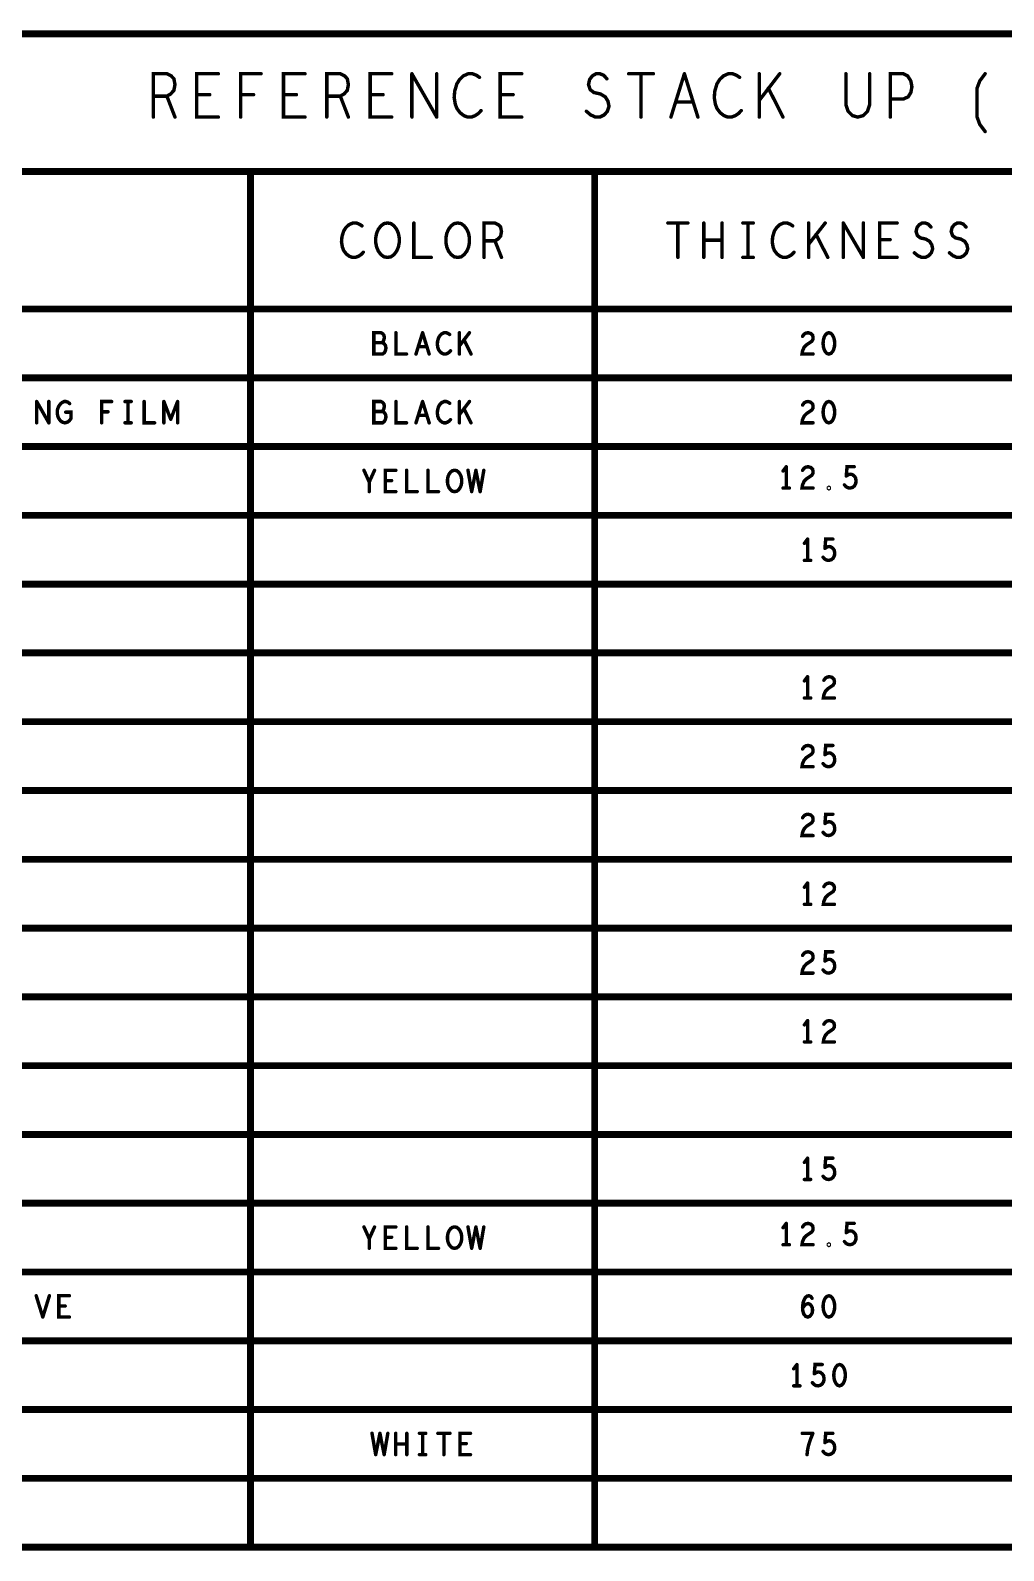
# Model space of a CAD drawing. Header units: millimetres. Extents: x 3362 to 3827, y -139 to 191.
# Drawn here: x 3705.1 to 3741, y 41 to 97.2 of the extents above; entities that cross this region are included whole.
import ezdxf

# ---------------------------------------------------------------- set-up
doc = ezdxf.new("R2010")
doc.units = ezdxf.units.MM
doc.header["$LTSCALE"] = 23.1
doc.layers.get('0').update_dxf_attribs({"linetype": 'CONTINUOUS'})

# ---------------------------------------------------------------- blocks, each defined once
blk = doc.blocks.new('PAD_R1')
at = {"const_width": 0.5}
blk.add_lwpolyline([(0.25, 0, 1), (-0.25, 0, 1)], format="xyb", close=True, dxfattribs=at)

msp = doc.modelspace()

# ---------------------------------------------------------------- linework, layer by layer
for points, const_width in [([(3793.227, 97.034), (3670.037, 97.034)], 0.254), ([(3709.631, 93.96), (3709.631, 95.56), (3710.128, 95.56), (3710.287, 95.48), (3710.387, 95.374), (3710.427, 95.16), (3710.387, 94.947), (3710.268, 94.814), (3710.128, 94.734), (3709.631, 94.734)], 0.127), ([(3712.027, 93.96), (3711.231, 93.96), (3711.231, 95.56), (3712.027, 95.56)], 0.127), ([(3712.851, 93.96), (3712.851, 95.56), (3713.607, 95.56)], 0.127), ([(3715.228, 93.96), (3714.431, 93.96), (3714.431, 95.56), (3715.228, 95.56)], 0.127), ([(3716.032, 93.96), (3716.032, 95.56), (3716.529, 95.56), (3716.688, 95.48), (3716.788, 95.374), (3716.828, 95.16), (3716.788, 94.947), (3716.668, 94.814), (3716.529, 94.734), (3716.032, 94.734)], 0.127), ([(3718.428, 93.96), (3717.632, 93.96), (3717.632, 95.56), (3718.428, 95.56)], 0.127), ([(3719.172, 95.56), (3720.088, 93.96)], 0.127), ([(3719.172, 93.96), (3719.172, 95.56)], 0.127), ([(3720.088, 93.96), (3720.088, 95.56)], 0.127), ([(3721.668, 95.427), (3721.549, 95.507), (3721.409, 95.56), (3721.25, 95.56), (3721.071, 95.48), (3720.932, 95.347), (3720.832, 95.187), (3720.753, 94.92), (3720.733, 94.68), (3720.773, 94.44), (3720.832, 94.28), (3720.952, 94.12), (3721.091, 94.014), (3721.23, 93.96), (3721.37, 93.96), (3721.509, 94.014), (3721.628, 94.094), (3721.728, 94.2)], 0.127), ([(3723.229, 93.96), (3722.432, 93.96), (3722.432, 95.56), (3723.229, 95.56)], 0.127), ([(3725.613, 94.174), (3725.772, 94.04), (3725.951, 93.96), (3726.11, 93.96), (3726.27, 94.04), (3726.389, 94.174), (3726.449, 94.36), (3726.409, 94.547), (3726.31, 94.707), (3726.13, 94.814), (3725.892, 94.867), (3725.752, 94.974), (3725.693, 95.16), (3725.732, 95.347), (3725.832, 95.48), (3725.971, 95.56), (3726.11, 95.56), (3726.25, 95.507), (3726.369, 95.374)], 0.127), ([(3727.173, 95.56), (3728.089, 95.56)], 0.127), ([(3727.631, 95.56), (3727.631, 93.96)], 0.127), ([(3728.734, 93.96), (3729.231, 95.56)], 0.127), ([(3729.231, 95.56), (3729.729, 93.96)], 0.127), ([(3731.269, 95.427), (3731.15, 95.507), (3731.011, 95.56), (3730.851, 95.56), (3730.672, 95.48), (3730.533, 95.347), (3730.433, 95.187), (3730.354, 94.92), (3730.334, 94.68), (3730.374, 94.44), (3730.433, 94.28), (3730.553, 94.12), (3730.692, 94.014), (3730.832, 93.96), (3730.971, 93.96), (3731.11, 94.014), (3731.23, 94.094), (3731.329, 94.2)], 0.127), ([(3732.75, 95.56), (3731.994, 94.574)], 0.127), ([(3731.994, 93.96), (3731.994, 95.56)], 0.127), ([(3735.194, 95.56), (3735.194, 94.414), (3735.274, 94.174), (3735.433, 94.014), (3735.632, 93.96), (3735.831, 94.014), (3735.99, 94.174), (3736.07, 94.414), (3736.07, 95.56)], 0.127), ([(3736.834, 93.96), (3736.834, 95.56), (3737.312, 95.56), (3737.471, 95.48), (3737.59, 95.294), (3737.63, 95.08), (3737.59, 94.867), (3737.491, 94.707), (3737.312, 94.627), (3736.834, 94.627)], 0.127), ([(3740.333, 93.427), (3740.134, 93.693), (3740.035, 93.96), (3740.035, 95.027), (3740.134, 95.294), (3740.333, 95.56)], 0.127), ([(3732.869, 93.96), (3732.332, 95.027)], 0.127), ([(3710.128, 94.734), (3710.427, 93.96)], 0.127), ([(3711.709, 94.787), (3711.231, 94.787)], 0.127), ([(3713.329, 94.787), (3712.851, 94.787)], 0.127), ([(3714.909, 94.787), (3714.431, 94.787)], 0.127), ([(3716.529, 94.734), (3716.828, 93.96)], 0.127), ([(3718.109, 94.787), (3717.632, 94.787)], 0.127), ([(3722.91, 94.787), (3722.432, 94.787)], 0.127), ([(3729.55, 94.52), (3728.913, 94.52)], 0.127), ([(3670.037, 84.334), (3670.037, 86.874), (3670.037, 91.954), (3725.917, 91.954)], 0.254), ([(3713.217, 91.954), (3713.217, 86.874)], 0.254), ([(3793.227, 91.954), (3793.227, 41.154), (3725.917, 41.154), (3725.917, 91.954), (3742.503, 91.954)], 0.254), ([(3717.33, 89.943), (3717.233, 90.006), (3717.121, 90.049), (3716.992, 90.049), (3716.847, 89.985), (3716.735, 89.879), (3716.654, 89.752), (3716.59, 89.541), (3716.574, 89.35), (3716.606, 89.16), (3716.654, 89.033), (3716.751, 88.906), (3716.863, 88.821), (3716.976, 88.779), (3717.088, 88.779), (3717.201, 88.821), (3717.298, 88.884), (3717.378, 88.969)], 0.127), ([(3719.245, 90.049), (3719.245, 88.779), (3719.888, 88.779)], 0.127), ([(3721.836, 88.779), (3721.836, 90.049), (3722.238, 90.049), (3722.366, 89.985), (3722.447, 89.9), (3722.479, 89.731), (3722.447, 89.562), (3722.35, 89.456), (3722.238, 89.392), (3721.836, 89.392)], 0.127), ([(3728.62, 90.049), (3729.36, 90.049)], 0.127), ([(3728.99, 90.049), (3728.99, 88.779)], 0.127), ([(3729.948, 88.779), (3729.948, 90.049)], 0.127), ([(3730.623, 90.049), (3730.623, 88.779)], 0.127), ([(3731.388, 90.049), (3731.774, 90.049)], 0.127), ([(3731.581, 90.049), (3731.581, 88.779)], 0.127), ([(3733.23, 89.943), (3733.134, 90.006), (3733.021, 90.049), (3732.892, 90.049), (3732.747, 89.985), (3732.635, 89.879), (3732.554, 89.752), (3732.49, 89.541), (3732.474, 89.35), (3732.506, 89.16), (3732.554, 89.033), (3732.651, 88.906), (3732.764, 88.821), (3732.876, 88.779), (3732.989, 88.779), (3733.102, 88.821), (3733.198, 88.884), (3733.278, 88.969)], 0.127), ([(3734.429, 90.049), (3733.818, 89.265)], 0.127), ([(3733.818, 88.779), (3733.818, 90.049)], 0.127), ([(3735.097, 90.049), (3735.837, 88.779)], 0.127), ([(3735.097, 88.779), (3735.097, 90.049)], 0.127), ([(3735.837, 88.779), (3735.837, 90.049)], 0.127), ([(3737.084, 88.779), (3736.441, 88.779), (3736.441, 90.049), (3737.084, 90.049)], 0.127), ([(3737.72, 88.948), (3737.849, 88.842), (3737.994, 88.779), (3738.122, 88.779), (3738.251, 88.842), (3738.347, 88.948), (3738.396, 89.096), (3738.363, 89.244), (3738.283, 89.371), (3738.138, 89.456), (3737.945, 89.498), (3737.833, 89.583), (3737.784, 89.731), (3737.817, 89.879), (3737.897, 89.985), (3738.01, 90.049), (3738.122, 90.049), (3738.235, 90.006), (3738.331, 89.9)], 0.127), ([(3739.015, 88.948), (3739.144, 88.842), (3739.289, 88.779), (3739.417, 88.779), (3739.546, 88.842), (3739.643, 88.948), (3739.691, 89.096), (3739.659, 89.244), (3739.579, 89.371), (3739.434, 89.456), (3739.241, 89.498), (3739.128, 89.583), (3739.08, 89.731), (3739.112, 89.879), (3739.192, 89.985), (3739.305, 90.049), (3739.417, 90.049), (3739.53, 90.006), (3739.627, 89.9)], 0.127), ([(3722.238, 89.392), (3722.479, 88.779)], 0.127), ([(3730.623, 89.414), (3729.948, 89.414)], 0.127), ([(3734.525, 88.779), (3734.091, 89.625)], 0.127), ([(3736.827, 89.435), (3736.441, 89.435)], 0.127), ([(3731.388, 88.779), (3731.774, 88.779)], 0.127), ([(3670.037, 86.874), (3793.227, 86.874)], 0.254), ([(3713.217, 86.874), (3713.217, 84.334)], 0.254), ([(3718.07, 85.63), (3718.109, 85.669), (3718.138, 85.735), (3718.157, 85.827), (3718.138, 85.905), (3718.099, 85.958), (3718.031, 85.997), (3717.768, 85.997), (3717.768, 85.21), (3718.089, 85.21), (3718.157, 85.262), (3718.196, 85.341), (3718.216, 85.433), (3718.196, 85.525), (3718.138, 85.604), (3718.07, 85.63), (3717.768, 85.63)], 0.127), ([(3718.584, 85.997), (3718.584, 85.21), (3718.974, 85.21)], 0.127), ([(3719.323, 85.21), (3719.567, 85.997)], 0.127), ([(3719.567, 85.997), (3719.81, 85.21)], 0.127), ([(3720.568, 85.932), (3720.51, 85.971), (3720.442, 85.997), (3720.364, 85.997), (3720.276, 85.958), (3720.208, 85.892), (3720.159, 85.814), (3720.12, 85.682), (3720.111, 85.564), (3720.13, 85.446), (3720.159, 85.367), (3720.218, 85.289), (3720.286, 85.236), (3720.354, 85.21), (3720.422, 85.21), (3720.49, 85.236), (3720.549, 85.275), (3720.597, 85.328)], 0.127), ([(3721.297, 85.997), (3720.927, 85.512)], 0.127), ([(3720.927, 85.21), (3720.927, 85.997)], 0.127), ([(3733.593, 85.866), (3733.651, 85.945), (3733.719, 85.984), (3733.797, 85.997), (3733.895, 85.971), (3733.963, 85.905), (3733.982, 85.827), (3733.973, 85.748), (3733.934, 85.682), (3733.739, 85.551), (3733.651, 85.459), (3733.593, 85.328), (3733.573, 85.21), (3733.982, 85.21)], 0.127), ([(3719.722, 85.485), (3719.411, 85.485)], 0.127), ([(3721.356, 85.21), (3721.093, 85.735)], 0.127), ([(3670.037, 84.334), (3793.227, 84.334)], 0.254), ([(3713.217, 84.334), (3713.217, 81.794)], 0.254), ([(3705.322, 82.67), (3705.322, 83.457)], 0.127), ([(3705.322, 83.457), (3705.77, 82.67)], 0.127), ([(3705.77, 82.67), (3705.77, 83.457)], 0.127), ([(3706.392, 83.064), (3706.586, 83.064), (3706.586, 82.827), (3706.528, 82.749), (3706.46, 82.696), (3706.362, 82.67), (3706.265, 82.696), (3706.197, 82.749), (3706.138, 82.827), (3706.1, 82.919), (3706.08, 83.024), (3706.08, 83.116), (3706.1, 83.195), (3706.138, 83.287), (3706.197, 83.365), (3706.255, 83.418), (3706.333, 83.457), (3706.401, 83.457), (3706.479, 83.431), (3706.538, 83.379)], 0.127), ([(3707.723, 82.67), (3707.723, 83.457), (3708.093, 83.457)], 0.127), ([(3707.957, 83.077), (3707.723, 83.077)], 0.127), ([(3708.579, 83.457), (3708.812, 83.457)], 0.127), ([(3708.695, 83.457), (3708.695, 82.67)], 0.127), ([(3709.288, 83.457), (3709.288, 82.67), (3709.678, 82.67)], 0.127), ([(3710.017, 82.67), (3710.017, 83.457)], 0.127), ([(3710.017, 83.457), (3710.27, 82.801)], 0.127), ([(3710.27, 82.801), (3710.523, 83.457)], 0.127), ([(3710.523, 83.457), (3710.523, 82.67)], 0.127), ([(3718.07, 83.09), (3718.109, 83.129), (3718.138, 83.195), (3718.157, 83.287), (3718.138, 83.365), (3718.099, 83.418), (3718.031, 83.457), (3717.768, 83.457), (3717.768, 82.67), (3718.089, 82.67), (3718.157, 82.722), (3718.196, 82.801), (3718.216, 82.893), (3718.196, 82.985), (3718.138, 83.064), (3718.07, 83.09), (3717.768, 83.09)], 0.127), ([(3718.584, 83.457), (3718.584, 82.67), (3718.974, 82.67)], 0.127), ([(3719.323, 82.67), (3719.567, 83.457)], 0.127), ([(3719.567, 83.457), (3719.81, 82.67)], 0.127), ([(3720.568, 83.392), (3720.51, 83.431), (3720.442, 83.457), (3720.364, 83.457), (3720.276, 83.418), (3720.208, 83.352), (3720.159, 83.274), (3720.12, 83.142), (3720.111, 83.024), (3720.13, 82.906), (3720.159, 82.827), (3720.218, 82.749), (3720.286, 82.696), (3720.354, 82.67), (3720.422, 82.67), (3720.49, 82.696), (3720.549, 82.735), (3720.597, 82.788)], 0.127), ([(3721.297, 83.457), (3720.927, 82.972)], 0.127), ([(3720.927, 82.67), (3720.927, 83.457)], 0.127), ([(3721.356, 82.67), (3721.093, 83.195)], 0.127), ([(3733.593, 83.326), (3733.651, 83.405), (3733.719, 83.444), (3733.797, 83.457), (3733.895, 83.431), (3733.963, 83.365), (3733.982, 83.287), (3733.973, 83.208), (3733.934, 83.142), (3733.739, 83.011), (3733.651, 82.919), (3733.593, 82.788), (3733.573, 82.67), (3733.982, 82.67)], 0.127), ([(3708.579, 82.67), (3708.812, 82.67)], 0.127), ([(3719.722, 82.945), (3719.411, 82.945)], 0.127), ([(3670.037, 81.794), (3793.227, 81.794)], 0.254), ([(3713.217, 81.794), (3713.217, 79.254)], 0.254), ([(3717.598, 80.13), (3717.598, 80.484), (3717.403, 80.917)], 0.127), ([(3717.793, 80.917), (3717.598, 80.484)], 0.127), ([(3718.58, 80.13), (3718.191, 80.13), (3718.191, 80.917), (3718.58, 80.917)], 0.127), ([(3718.978, 80.917), (3718.978, 80.13), (3719.368, 80.13)], 0.127), ([(3719.765, 80.917), (3719.765, 80.13), (3720.155, 80.13)], 0.127), ([(3721.243, 80.917), (3721.379, 80.13)], 0.127), ([(3721.379, 80.13), (3721.535, 80.917)], 0.127), ([(3721.535, 80.917), (3721.691, 80.13)], 0.127), ([(3721.691, 80.13), (3721.827, 80.917)], 0.127), ([(3732.991, 81.049), (3732.874, 80.891)], 0.127), ([(3732.991, 80.261), (3732.991, 81.049)], 0.127), ([(3733.593, 80.917), (3733.651, 80.996), (3733.719, 81.035), (3733.797, 81.049), (3733.895, 81.022), (3733.963, 80.957), (3733.982, 80.878), (3733.973, 80.799), (3733.934, 80.734), (3733.739, 80.602), (3733.651, 80.511), (3733.593, 80.379), (3733.573, 80.261), (3733.982, 80.261)], 0.127), ([(3735.139, 80.379), (3735.197, 80.314), (3735.265, 80.274), (3735.353, 80.261), (3735.44, 80.287), (3735.508, 80.34), (3735.557, 80.432), (3735.567, 80.537), (3735.548, 80.642), (3735.499, 80.707), (3735.431, 80.76), (3735.362, 80.773), (3735.294, 80.76), (3735.207, 80.707)], 0.127), ([(3735.207, 80.707), (3735.236, 81.049), (3735.499, 81.049)], 0.127), ([(3718.424, 80.537), (3718.191, 80.537)], 0.127), ([(3732.874, 80.261), (3733.107, 80.261)], 0.127), ([(3685.277, 79.254), (3793.227, 79.254)], 0.254), ([(3713.217, 79.254), (3713.217, 76.714)], 0.254), ([(3733.778, 78.377), (3733.661, 78.22)], 0.127), ([(3733.778, 77.59), (3733.778, 78.377)], 0.127), ([(3734.351, 77.708), (3734.41, 77.642), (3734.478, 77.603), (3734.565, 77.59), (3734.653, 77.616), (3734.721, 77.669), (3734.77, 77.761), (3734.779, 77.865), (3734.76, 77.97), (3734.711, 78.036), (3734.643, 78.088), (3734.575, 78.102), (3734.507, 78.088), (3734.419, 78.036)], 0.127), ([(3734.419, 78.036), (3734.448, 78.377), (3734.711, 78.377)], 0.127), ([(3733.661, 77.59), (3733.895, 77.59)], 0.127), ([(3670.037, 76.714), (3793.227, 76.714)], 0.254), ([(3713.217, 76.714), (3713.217, 74.174)], 0.254), ([(3670.037, 74.174), (3793.227, 74.174)], 0.254), ([(3713.217, 74.174), (3713.217, 66.554)], 0.254), ([(3733.778, 73.297), (3733.661, 73.14)], 0.127), ([(3733.778, 72.51), (3733.778, 73.297)], 0.127), ([(3734.38, 73.166), (3734.439, 73.245), (3734.507, 73.284), (3734.585, 73.297), (3734.682, 73.271), (3734.75, 73.205), (3734.77, 73.127), (3734.76, 73.048), (3734.721, 72.982), (3734.526, 72.851), (3734.439, 72.759), (3734.38, 72.628), (3734.361, 72.51), (3734.77, 72.51)], 0.127), ([(3733.661, 72.51), (3733.895, 72.51)], 0.127), ([(3670.037, 71.634), (3793.227, 71.634)], 0.254), ([(3733.593, 70.626), (3733.651, 70.705), (3733.719, 70.744), (3733.797, 70.757), (3733.895, 70.731), (3733.963, 70.665), (3733.982, 70.587), (3733.973, 70.508), (3733.934, 70.442), (3733.739, 70.311), (3733.651, 70.219), (3733.593, 70.088), (3733.573, 69.97), (3733.982, 69.97)], 0.127), ([(3734.419, 70.416), (3734.448, 70.757), (3734.711, 70.757)], 0.127), ([(3734.351, 70.088), (3734.41, 70.022), (3734.478, 69.983), (3734.565, 69.97), (3734.653, 69.996), (3734.721, 70.049), (3734.77, 70.141), (3734.779, 70.245), (3734.76, 70.35), (3734.711, 70.416), (3734.643, 70.468), (3734.575, 70.482), (3734.507, 70.468), (3734.419, 70.416)], 0.127), ([(3670.037, 69.094), (3793.227, 69.094)], 0.254), ([(3733.593, 68.086), (3733.651, 68.165), (3733.719, 68.204), (3733.797, 68.217), (3733.895, 68.191), (3733.963, 68.125), (3733.982, 68.047), (3733.973, 67.968), (3733.934, 67.902), (3733.739, 67.771), (3733.651, 67.679), (3733.593, 67.548), (3733.573, 67.43), (3733.982, 67.43)], 0.127), ([(3734.351, 67.548), (3734.41, 67.482), (3734.478, 67.443), (3734.565, 67.43), (3734.653, 67.456), (3734.721, 67.509), (3734.77, 67.601), (3734.779, 67.705), (3734.76, 67.81), (3734.711, 67.876), (3734.643, 67.928), (3734.575, 67.942), (3734.507, 67.928), (3734.419, 67.876)], 0.127), ([(3734.419, 67.876), (3734.448, 68.217), (3734.711, 68.217)], 0.127), ([(3685.277, 58.934), (3670.037, 58.934), (3670.037, 61.474), (3670.037, 64.014), (3670.037, 66.554), (3793.227, 66.554)], 0.254), ([(3713.217, 66.554), (3713.217, 64.014)], 0.254), ([(3733.778, 65.677), (3733.661, 65.52)], 0.127), ([(3733.778, 64.89), (3733.778, 65.677)], 0.127), ([(3734.38, 65.546), (3734.439, 65.625), (3734.507, 65.664), (3734.585, 65.677), (3734.682, 65.651), (3734.75, 65.585), (3734.77, 65.507), (3734.76, 65.428), (3734.721, 65.362), (3734.526, 65.231), (3734.439, 65.139), (3734.38, 65.008), (3734.361, 64.89), (3734.77, 64.89)], 0.127), ([(3733.661, 64.89), (3733.895, 64.89)], 0.127), ([(3670.037, 64.014), (3793.227, 64.014)], 0.254), ([(3713.217, 64.014), (3713.217, 61.474)], 0.254), ([(3733.593, 63.006), (3733.651, 63.085), (3733.719, 63.124), (3733.797, 63.137), (3733.895, 63.111), (3733.963, 63.045), (3733.982, 62.967), (3733.973, 62.888), (3733.934, 62.822), (3733.739, 62.691), (3733.651, 62.599), (3733.593, 62.468), (3733.573, 62.35), (3733.982, 62.35)], 0.127), ([(3734.351, 62.468), (3734.41, 62.402), (3734.478, 62.363), (3734.565, 62.35), (3734.653, 62.376), (3734.721, 62.429), (3734.77, 62.521), (3734.779, 62.625), (3734.76, 62.73), (3734.711, 62.796), (3734.643, 62.848), (3734.575, 62.862), (3734.507, 62.848), (3734.419, 62.796)], 0.127), ([(3734.419, 62.796), (3734.448, 63.137), (3734.711, 63.137)], 0.127), ([(3670.037, 61.474), (3793.227, 61.474)], 0.254), ([(3685.277, 61.474), (3685.277, 58.934), (3793.227, 58.934)], 0.254), ([(3713.217, 61.474), (3713.217, 58.934)], 0.254), ([(3733.778, 60.597), (3733.661, 60.44)], 0.127), ([(3733.778, 59.81), (3733.778, 60.597)], 0.127), ([(3734.38, 60.466), (3734.439, 60.545), (3734.507, 60.584), (3734.585, 60.597), (3734.682, 60.571), (3734.75, 60.505), (3734.77, 60.427), (3734.76, 60.348), (3734.721, 60.282), (3734.526, 60.151), (3734.439, 60.059), (3734.38, 59.928), (3734.361, 59.81), (3734.77, 59.81)], 0.127), ([(3733.661, 59.81), (3733.895, 59.81)], 0.127), ([(3713.217, 58.934), (3713.217, 56.394)], 0.254), ([(3670.037, 56.394), (3793.227, 56.394)], 0.254), ([(3713.217, 56.394), (3713.217, 53.854)], 0.254), ([(3733.778, 55.517), (3733.661, 55.36)], 0.127), ([(3733.778, 54.73), (3733.778, 55.517)], 0.127), ([(3734.419, 55.176), (3734.448, 55.517), (3734.711, 55.517)], 0.127), ([(3734.351, 54.848), (3734.41, 54.782), (3734.478, 54.743), (3734.565, 54.73), (3734.653, 54.756), (3734.721, 54.809), (3734.77, 54.901), (3734.779, 55.005), (3734.76, 55.11), (3734.711, 55.176), (3734.643, 55.228), (3734.575, 55.242), (3734.507, 55.228), (3734.419, 55.176)], 0.127), ([(3733.661, 54.73), (3733.895, 54.73)], 0.127), ([(3685.277, 53.854), (3793.227, 53.854)], 0.254), ([(3713.217, 53.854), (3713.217, 51.314)], 0.254), ([(3717.598, 52.19), (3717.598, 52.544), (3717.403, 52.977)], 0.127), ([(3717.793, 52.977), (3717.598, 52.544)], 0.127), ([(3718.58, 52.19), (3718.191, 52.19), (3718.191, 52.977), (3718.58, 52.977)], 0.127), ([(3718.978, 52.977), (3718.978, 52.19), (3719.368, 52.19)], 0.127), ([(3719.765, 52.977), (3719.765, 52.19), (3720.155, 52.19)], 0.127), ([(3721.243, 52.977), (3721.379, 52.19)], 0.127), ([(3721.379, 52.19), (3721.535, 52.977)], 0.127), ([(3721.535, 52.977), (3721.691, 52.19)], 0.127), ([(3721.691, 52.19), (3721.827, 52.977)], 0.127), ([(3732.991, 53.109), (3732.874, 52.951)], 0.127), ([(3732.991, 52.321), (3732.991, 53.109)], 0.127), ([(3733.593, 52.977), (3733.651, 53.056), (3733.719, 53.095), (3733.797, 53.109), (3733.895, 53.082), (3733.963, 53.017), (3733.982, 52.938), (3733.973, 52.859), (3733.934, 52.794), (3733.739, 52.662), (3733.651, 52.571), (3733.593, 52.439), (3733.573, 52.321), (3733.982, 52.321)], 0.127), ([(3735.139, 52.439), (3735.197, 52.374), (3735.265, 52.334), (3735.353, 52.321), (3735.44, 52.347), (3735.508, 52.4), (3735.557, 52.492), (3735.567, 52.597), (3735.548, 52.702), (3735.499, 52.767), (3735.431, 52.82), (3735.362, 52.833), (3735.294, 52.82), (3735.207, 52.767)], 0.127), ([(3735.207, 52.767), (3735.236, 53.109), (3735.499, 53.109)], 0.127), ([(3718.424, 52.597), (3718.191, 52.597)], 0.127), ([(3732.874, 52.321), (3733.107, 52.321)], 0.127), ([(3793.227, 51.314), (3670.037, 51.314), (3670.037, 41.154), (3725.917, 41.154)], 0.254), ([(3713.217, 51.314), (3713.217, 48.774)], 0.254), ([(3705.304, 50.437), (3705.547, 49.65)], 0.127), ([(3705.547, 49.65), (3705.791, 50.437)], 0.127), ([(3706.53, 49.65), (3706.14, 49.65), (3706.14, 50.437), (3706.53, 50.437)], 0.127), ([(3706.374, 50.057), (3706.14, 50.057)], 0.127), ([(3733.593, 49.978), (3733.661, 50.07), (3733.719, 50.122), (3733.797, 50.148), (3733.866, 50.122), (3733.914, 50.07), (3733.953, 49.991), (3733.963, 49.899), (3733.953, 49.821), (3733.914, 49.742), (3733.856, 49.676), (3733.788, 49.65), (3733.71, 49.676), (3733.642, 49.755), (3733.603, 49.873), (3733.593, 50.004), (3733.612, 50.175), (3733.642, 50.267), (3733.69, 50.359), (3733.758, 50.424), (3733.827, 50.437), (3733.895, 50.411), (3733.944, 50.345)], 0.127), ([(3670.037, 48.774), (3793.227, 48.774)], 0.254), ([(3713.217, 48.774), (3713.217, 46.234)], 0.254), ([(3733.384, 47.897), (3733.267, 47.74)], 0.127), ([(3733.384, 47.11), (3733.384, 47.897)], 0.127), ([(3734.026, 47.556), (3734.055, 47.897), (3734.318, 47.897)], 0.127), ([(3733.267, 47.11), (3733.501, 47.11)], 0.127), ([(3733.957, 47.228), (3734.016, 47.162), (3734.084, 47.123), (3734.172, 47.11), (3734.259, 47.136), (3734.327, 47.189), (3734.376, 47.281), (3734.386, 47.385), (3734.366, 47.49), (3734.318, 47.556), (3734.25, 47.608), (3734.181, 47.622), (3734.113, 47.608), (3734.026, 47.556)], 0.127), ([(3670.037, 46.234), (3793.227, 46.234)], 0.254), ([(3713.217, 46.234), (3713.217, 43.694)], 0.254), ([(3717.7, 45.357), (3717.836, 44.57)], 0.127), ([(3717.836, 44.57), (3717.992, 45.357)], 0.127), ([(3717.992, 45.357), (3718.148, 44.57)], 0.127), ([(3718.148, 44.57), (3718.284, 45.357)], 0.127), ([(3718.575, 44.57), (3718.575, 45.357)], 0.127), ([(3718.984, 44.964), (3718.575, 44.964)], 0.127), ([(3718.984, 45.357), (3718.984, 44.57)], 0.127), ([(3719.45, 45.357), (3719.683, 45.357)], 0.127), ([(3719.567, 45.357), (3719.567, 44.57)], 0.127), ([(3720.13, 45.357), (3720.578, 45.357)], 0.127), ([(3720.354, 45.357), (3720.354, 44.57)], 0.127), ([(3721.336, 44.57), (3720.947, 44.57), (3720.947, 45.357), (3721.336, 45.357)], 0.127), ([(3721.18, 44.977), (3720.947, 44.977)], 0.127), ([(3733.973, 45.357), (3733.583, 45.357)], 0.127), ([(3733.758, 44.57), (3733.778, 44.741), (3733.807, 44.885), (3733.846, 45.016), (3733.895, 45.16), (3733.973, 45.357)], 0.127), ([(3734.351, 44.688), (3734.41, 44.622), (3734.478, 44.583), (3734.565, 44.57), (3734.653, 44.596), (3734.721, 44.649), (3734.77, 44.741), (3734.779, 44.845), (3734.76, 44.95), (3734.711, 45.016), (3734.643, 45.068), (3734.575, 45.082), (3734.507, 45.068), (3734.419, 45.016)], 0.127), ([(3734.419, 45.016), (3734.448, 45.357), (3734.711, 45.357)], 0.127), ([(3719.45, 44.57), (3719.683, 44.57)], 0.127), ([(3670.037, 43.694), (3793.227, 43.694)], 0.254), ([(3713.217, 43.694), (3713.217, 41.154)], 0.254)]:
    msp.add_lwpolyline(points, dxfattribs=dict(const_width=const_width))
at = {"const_width": 0.127}
for points in [[(3718.271, 88.779), (3718.142, 88.8), (3718.03, 88.884), (3717.933, 89.011), (3717.869, 89.16), (3717.837, 89.329), (3717.837, 89.498), (3717.869, 89.668), (3717.933, 89.816), (3718.03, 89.943), (3718.142, 90.027), (3718.271, 90.049), (3718.4, 90.027), (3718.513, 89.943), (3718.609, 89.816), (3718.673, 89.668), (3718.706, 89.498), (3718.706, 89.329), (3718.673, 89.16), (3718.609, 89.011), (3718.513, 88.884), (3718.4, 88.8)], [(3720.862, 88.779), (3720.733, 88.8), (3720.621, 88.884), (3720.524, 89.011), (3720.46, 89.16), (3720.428, 89.329), (3720.428, 89.498), (3720.46, 89.668), (3720.524, 89.816), (3720.621, 89.943), (3720.733, 90.027), (3720.862, 90.049), (3720.991, 90.027), (3721.103, 89.943), (3721.2, 89.816), (3721.264, 89.668), (3721.296, 89.498), (3721.296, 89.329), (3721.264, 89.16), (3721.2, 89.011), (3721.103, 88.884), (3720.991, 88.8)], [(3734.565, 85.997), (3734.487, 85.971), (3734.429, 85.905), (3734.39, 85.827), (3734.361, 85.722), (3734.351, 85.604), (3734.361, 85.485), (3734.39, 85.381), (3734.429, 85.302), (3734.487, 85.236), (3734.565, 85.21), (3734.643, 85.236), (3734.702, 85.302), (3734.741, 85.381), (3734.77, 85.485), (3734.779, 85.604), (3734.77, 85.722), (3734.741, 85.827), (3734.702, 85.905), (3734.643, 85.971)], [(3734.565, 83.457), (3734.487, 83.431), (3734.429, 83.365), (3734.39, 83.287), (3734.361, 83.182), (3734.351, 83.064), (3734.361, 82.945), (3734.39, 82.841), (3734.429, 82.762), (3734.487, 82.696), (3734.565, 82.67), (3734.643, 82.696), (3734.702, 82.762), (3734.741, 82.841), (3734.77, 82.945), (3734.779, 83.064), (3734.77, 83.182), (3734.741, 83.287), (3734.702, 83.365), (3734.643, 83.431)], [(3720.748, 80.13), (3720.67, 80.143), (3720.602, 80.195), (3720.543, 80.274), (3720.504, 80.366), (3720.485, 80.471), (3720.485, 80.576), (3720.504, 80.681), (3720.543, 80.773), (3720.602, 80.852), (3720.67, 80.904), (3720.748, 80.917), (3720.826, 80.904), (3720.894, 80.852), (3720.952, 80.773), (3720.991, 80.681), (3721.011, 80.576), (3721.011, 80.471), (3720.991, 80.366), (3720.952, 80.274), (3720.894, 80.195), (3720.826, 80.143)], [(3734.565, 80.235), (3734.546, 80.248), (3734.546, 80.274), (3734.565, 80.287), (3734.585, 80.274), (3734.585, 80.248)], [(3720.748, 52.19), (3720.67, 52.203), (3720.602, 52.255), (3720.543, 52.334), (3720.504, 52.426), (3720.485, 52.531), (3720.485, 52.636), (3720.504, 52.741), (3720.543, 52.833), (3720.602, 52.912), (3720.67, 52.964), (3720.748, 52.977), (3720.826, 52.964), (3720.894, 52.912), (3720.952, 52.833), (3720.991, 52.741), (3721.011, 52.636), (3721.011, 52.531), (3720.991, 52.426), (3720.952, 52.334), (3720.894, 52.255), (3720.826, 52.203)], [(3734.565, 52.295), (3734.546, 52.308), (3734.546, 52.334), (3734.565, 52.347), (3734.585, 52.334), (3734.585, 52.308)], [(3734.565, 50.437), (3734.487, 50.411), (3734.429, 50.345), (3734.39, 50.267), (3734.361, 50.162), (3734.351, 50.044), (3734.361, 49.925), (3734.39, 49.821), (3734.429, 49.742), (3734.487, 49.676), (3734.565, 49.65), (3734.643, 49.676), (3734.702, 49.742), (3734.741, 49.821), (3734.77, 49.925), (3734.779, 50.044), (3734.77, 50.162), (3734.741, 50.267), (3734.702, 50.345), (3734.643, 50.411)], [(3734.959, 47.897), (3734.881, 47.871), (3734.823, 47.805), (3734.784, 47.727), (3734.755, 47.622), (3734.745, 47.504), (3734.755, 47.385), (3734.784, 47.281), (3734.823, 47.202), (3734.881, 47.136), (3734.959, 47.11), (3735.037, 47.136), (3735.095, 47.202), (3735.134, 47.281), (3735.163, 47.385), (3735.173, 47.504), (3735.163, 47.622), (3735.134, 47.727), (3735.095, 47.805), (3735.037, 47.871)]]:
    msp.add_lwpolyline(points, close=True, dxfattribs=at)

# ---------------------------------------------------------------- block references
for p, xscale, yscale in [((3712.027, 95.56), 0.127, 0.127), ((3713.607, 95.56), 0.127, 0.127), ((3715.228, 95.56), 0.127, 0.127), ((3718.428, 95.56), 0.127, 0.127), ((3719.172, 95.56), 0.127, 0.127), ((3719.172, 95.56), 0.127, 0.127), ((3720.088, 95.56), 0.127, 0.127), ((3721.668, 95.427), 0.127, 0.127), ((3723.229, 95.56), 0.127, 0.127), ((3726.369, 95.374), 0.127, 0.127), ((3727.173, 95.56), 0.127, 0.127), ((3727.631, 95.56), 0.127, 0.127), ((3728.089, 95.56), 0.127, 0.127), ((3729.231, 95.56), 0.127, 0.127), ((3729.231, 95.56), 0.127, 0.127), ((3731.269, 95.427), 0.127, 0.127), ((3731.994, 95.56), 0.127, 0.127), ((3732.75, 95.56), 0.127, 0.127), ((3735.194, 95.56), 0.127, 0.127), ((3736.07, 95.56), 0.127, 0.127), ((3740.333, 95.56), 0.127, 0.127), ((3732.332, 95.027), 0.127, 0.127), ((3709.631, 94.734), 0.127, 0.127), ((3710.128, 94.734), 0.127, 0.127), ((3711.231, 94.787), 0.127, 0.127), ((3711.709, 94.787), 0.127, 0.127), ((3712.851, 94.787), 0.127, 0.127), ((3713.329, 94.787), 0.127, 0.127), ((3714.431, 94.787), 0.127, 0.127), ((3714.909, 94.787), 0.127, 0.127), ((3716.032, 94.734), 0.127, 0.127), ((3716.529, 94.734), 0.127, 0.127), ((3717.632, 94.787), 0.127, 0.127), ((3718.109, 94.787), 0.127, 0.127), ((3722.432, 94.787), 0.127, 0.127), ((3722.91, 94.787), 0.127, 0.127), ((3728.913, 94.52), 0.127, 0.127), ((3729.55, 94.52), 0.127, 0.127), ((3731.994, 94.574), 0.127, 0.127), ((3736.834, 94.627), 0.127, 0.127), ((3709.631, 93.96), 0.127, 0.127), ((3710.427, 93.96), 0.127, 0.127), ((3712.027, 93.96), 0.127, 0.127), ((3712.851, 93.96), 0.127, 0.127), ((3715.228, 93.96), 0.127, 0.127), ((3716.032, 93.96), 0.127, 0.127), ((3716.828, 93.96), 0.127, 0.127), ((3718.428, 93.96), 0.127, 0.127), ((3719.172, 93.96), 0.127, 0.127), ((3720.088, 93.96), 0.127, 0.127), ((3720.088, 93.96), 0.127, 0.127), ((3721.728, 94.2), 0.127, 0.127), ((3723.229, 93.96), 0.127, 0.127), ((3725.613, 94.174), 0.127, 0.127), ((3727.631, 93.96), 0.127, 0.127), ((3728.734, 93.96), 0.127, 0.127), ((3729.729, 93.96), 0.127, 0.127), ((3731.329, 94.2), 0.127, 0.127), ((3731.994, 93.96), 0.127, 0.127), ((3732.869, 93.96), 0.127, 0.127), ((3736.834, 93.96), 0.127, 0.127), ((3740.333, 93.427), 0.127, 0.127), ((3713.217, 91.954), 0.254, 0.254), ((3725.917, 91.954), 0.254, 0.254), ((3717.33, 89.943), 0.127, 0.127), ((3719.245, 90.049), 0.127, 0.127), ((3728.62, 90.049), 0.127, 0.127), ((3728.99, 90.049), 0.127, 0.127), ((3729.36, 90.049), 0.127, 0.127), ((3729.948, 90.049), 0.127, 0.127), ((3730.623, 90.049), 0.127, 0.127), ((3731.388, 90.049), 0.127, 0.127), ((3731.581, 90.049), 0.127, 0.127), ((3731.774, 90.049), 0.127, 0.127), ((3733.23, 89.943), 0.127, 0.127), ((3733.818, 90.049), 0.127, 0.127), ((3734.429, 90.049), 0.127, 0.127), ((3735.097, 90.049), 0.127, 0.127), ((3735.097, 90.049), 0.127, 0.127), ((3735.837, 90.049), 0.127, 0.127), ((3737.084, 90.049), 0.127, 0.127), ((3738.331, 89.9), 0.127, 0.127), ((3739.627, 89.9), 0.127, 0.127), ((3721.836, 89.392), 0.127, 0.127), ((3722.238, 89.392), 0.127, 0.127), ((3729.948, 89.414), 0.127, 0.127), ((3730.623, 89.414), 0.127, 0.127), ((3733.818, 89.265), 0.127, 0.127), ((3734.091, 89.625), 0.127, 0.127), ((3736.441, 89.435), 0.127, 0.127), ((3736.827, 89.435), 0.127, 0.127), ((3717.378, 88.969), 0.127, 0.127), ((3719.888, 88.779), 0.127, 0.127), ((3721.836, 88.779), 0.127, 0.127), ((3722.479, 88.779), 0.127, 0.127), ((3728.99, 88.779), 0.127, 0.127), ((3729.948, 88.779), 0.127, 0.127), ((3730.623, 88.779), 0.127, 0.127), ((3731.388, 88.779), 0.127, 0.127), ((3731.581, 88.779), 0.127, 0.127), ((3731.774, 88.779), 0.127, 0.127), ((3733.278, 88.969), 0.127, 0.127), ((3733.818, 88.779), 0.127, 0.127), ((3734.525, 88.779), 0.127, 0.127), ((3735.097, 88.779), 0.127, 0.127), ((3735.837, 88.779), 0.127, 0.127), ((3735.837, 88.779), 0.127, 0.127), ((3737.084, 88.779), 0.127, 0.127), ((3737.72, 88.948), 0.127, 0.127), ((3739.015, 88.948), 0.127, 0.127), ((3713.217, 86.874), 0.254, 0.254), ((3713.217, 86.874), 0.254, 0.254), ((3718.584, 85.997), 0.127, 0.127), ((3719.567, 85.997), 0.127, 0.127), ((3719.567, 85.997), 0.127, 0.127), ((3720.568, 85.932), 0.127, 0.127), ((3720.927, 85.997), 0.127, 0.127), ((3721.297, 85.997), 0.127, 0.127), ((3733.593, 85.866), 0.127, 0.127), ((3717.768, 85.63), 0.127, 0.127), ((3718.07, 85.63), 0.127, 0.127), ((3719.411, 85.485), 0.127, 0.127), ((3719.722, 85.485), 0.127, 0.127), ((3720.597, 85.328), 0.127, 0.127), ((3720.927, 85.512), 0.127, 0.127), ((3721.093, 85.735), 0.127, 0.127), ((3718.974, 85.21), 0.127, 0.127), ((3719.323, 85.21), 0.127, 0.127), ((3719.81, 85.21), 0.127, 0.127), ((3720.927, 85.21), 0.127, 0.127), ((3721.356, 85.21), 0.127, 0.127), ((3733.982, 85.21), 0.127, 0.127), ((3713.217, 84.334), 0.254, 0.254), ((3713.217, 84.334), 0.254, 0.254), ((3705.322, 83.457), 0.127, 0.127), ((3705.322, 83.457), 0.127, 0.127), ((3705.77, 83.457), 0.127, 0.127), ((3706.392, 83.064), 0.127, 0.127), ((3706.538, 83.379), 0.127, 0.127), ((3707.723, 83.077), 0.127, 0.127), ((3707.957, 83.077), 0.127, 0.127), ((3708.093, 83.457), 0.127, 0.127), ((3708.579, 83.457), 0.127, 0.127), ((3708.695, 83.457), 0.127, 0.127), ((3708.812, 83.457), 0.127, 0.127), ((3709.288, 83.457), 0.127, 0.127), ((3710.017, 83.457), 0.127, 0.127), ((3710.017, 83.457), 0.127, 0.127), ((3710.523, 83.457), 0.127, 0.127), ((3710.523, 83.457), 0.127, 0.127), ((3717.768, 83.09), 0.127, 0.127), ((3718.07, 83.09), 0.127, 0.127), ((3718.584, 83.457), 0.127, 0.127), ((3719.567, 83.457), 0.127, 0.127), ((3719.567, 83.457), 0.127, 0.127), ((3720.568, 83.392), 0.127, 0.127), ((3720.927, 83.457), 0.127, 0.127), ((3721.093, 83.195), 0.127, 0.127), ((3721.297, 83.457), 0.127, 0.127), ((3733.593, 83.326), 0.127, 0.127), ((3705.322, 82.67), 0.127, 0.127), ((3705.77, 82.67), 0.127, 0.127), ((3705.77, 82.67), 0.127, 0.127), ((3707.723, 82.67), 0.127, 0.127), ((3708.579, 82.67), 0.127, 0.127), ((3708.695, 82.67), 0.127, 0.127), ((3708.812, 82.67), 0.127, 0.127), ((3709.678, 82.67), 0.127, 0.127), ((3710.017, 82.67), 0.127, 0.127), ((3710.27, 82.801), 0.127, 0.127), ((3710.27, 82.801), 0.127, 0.127), ((3710.523, 82.67), 0.127, 0.127), ((3718.974, 82.67), 0.127, 0.127), ((3719.323, 82.67), 0.127, 0.127), ((3719.411, 82.945), 0.127, 0.127), ((3719.722, 82.945), 0.127, 0.127), ((3719.81, 82.67), 0.127, 0.127), ((3720.597, 82.788), 0.127, 0.127), ((3720.927, 82.972), 0.127, 0.127), ((3720.927, 82.67), 0.127, 0.127), ((3721.356, 82.67), 0.127, 0.127), ((3733.982, 82.67), 0.127, 0.127), ((3713.217, 81.794), 0.254, 0.254), ((3713.217, 81.794), 0.254, 0.254), ((3717.403, 80.917), 0.127, 0.127), ((3717.793, 80.917), 0.127, 0.127), ((3718.58, 80.917), 0.127, 0.127), ((3718.978, 80.917), 0.127, 0.127), ((3719.765, 80.917), 0.127, 0.127), ((3721.243, 80.917), 0.127, 0.127), ((3721.535, 80.917), 0.127, 0.127), ((3721.535, 80.917), 0.127, 0.127), ((3721.827, 80.917), 0.127, 0.127), ((3732.874, 80.891), 0.127, 0.127), ((3732.991, 81.049), 0.127, 0.127), ((3732.991, 81.049), 0.127, 0.127), ((3733.593, 80.917), 0.127, 0.127), ((3735.499, 81.049), 0.127, 0.127), ((3717.598, 80.484), 0.127, 0.127), ((3718.191, 80.537), 0.127, 0.127), ((3718.424, 80.537), 0.127, 0.127), ((3732.874, 80.261), 0.127, 0.127), ((3732.991, 80.261), 0.127, 0.127), ((3733.107, 80.261), 0.127, 0.127), ((3733.982, 80.261), 0.127, 0.127), ((3735.139, 80.379), 0.127, 0.127), ((3735.207, 80.707), 0.127, 0.127), ((3735.207, 80.707), 0.127, 0.127), ((3717.598, 80.13), 0.127, 0.127), ((3718.58, 80.13), 0.127, 0.127), ((3719.368, 80.13), 0.127, 0.127), ((3720.155, 80.13), 0.127, 0.127), ((3721.379, 80.13), 0.127, 0.127), ((3721.379, 80.13), 0.127, 0.127), ((3721.691, 80.13), 0.127, 0.127), ((3721.691, 80.13), 0.127, 0.127), ((3713.217, 79.254), 0.254, 0.254), ((3713.217, 79.254), 0.254, 0.254), ((3733.661, 78.22), 0.127, 0.127), ((3733.778, 78.377), 0.127, 0.127), ((3733.778, 78.377), 0.127, 0.127), ((3734.419, 78.036), 0.127, 0.127), ((3734.419, 78.036), 0.127, 0.127), ((3734.711, 78.377), 0.127, 0.127), ((3733.661, 77.59), 0.127, 0.127), ((3733.778, 77.59), 0.127, 0.127), ((3733.895, 77.59), 0.127, 0.127), ((3734.351, 77.708), 0.127, 0.127), ((3713.217, 76.714), 0.254, 0.254), ((3713.217, 76.714), 0.254, 0.254), ((3713.217, 74.174), 0.254, 0.254), ((3713.217, 74.174), 0.254, 0.254), ((3733.661, 73.14), 0.127, 0.127), ((3733.778, 73.297), 0.127, 0.127), ((3733.778, 73.297), 0.127, 0.127), ((3734.38, 73.166), 0.127, 0.127), ((3733.661, 72.51), 0.127, 0.127), ((3733.778, 72.51), 0.127, 0.127), ((3733.895, 72.51), 0.127, 0.127), ((3734.77, 72.51), 0.127, 0.127), ((3734.711, 70.757), 0.127, 0.127), ((3733.593, 70.626), 0.127, 0.127), ((3734.419, 70.416), 0.127, 0.127), ((3734.419, 70.416), 0.127, 0.127), ((3733.982, 69.97), 0.127, 0.127), ((3734.351, 70.088), 0.127, 0.127), ((3733.593, 68.086), 0.127, 0.127), ((3734.419, 67.876), 0.127, 0.127), ((3734.419, 67.876), 0.127, 0.127), ((3734.711, 68.217), 0.127, 0.127), ((3733.982, 67.43), 0.127, 0.127), ((3734.351, 67.548), 0.127, 0.127), ((3713.217, 66.554), 0.254, 0.254), ((3713.217, 66.554), 0.254, 0.254), ((3733.778, 65.677), 0.127, 0.127), ((3733.778, 65.677), 0.127, 0.127), ((3733.661, 65.52), 0.127, 0.127), ((3734.38, 65.546), 0.127, 0.127), ((3733.661, 64.89), 0.127, 0.127), ((3733.778, 64.89), 0.127, 0.127), ((3733.895, 64.89), 0.127, 0.127), ((3734.77, 64.89), 0.127, 0.127), ((3713.217, 64.014), 0.254, 0.254), ((3713.217, 64.014), 0.254, 0.254), ((3733.593, 63.006), 0.127, 0.127), ((3734.711, 63.137), 0.127, 0.127), ((3733.982, 62.35), 0.127, 0.127), ((3734.351, 62.468), 0.127, 0.127), ((3734.419, 62.796), 0.127, 0.127), ((3734.419, 62.796), 0.127, 0.127), ((3713.217, 61.474), 0.254, 0.254), ((3713.217, 61.474), 0.254, 0.254), ((3733.778, 60.597), 0.127, 0.127), ((3733.778, 60.597), 0.127, 0.127), ((3733.661, 60.44), 0.127, 0.127), ((3734.38, 60.466), 0.127, 0.127), ((3733.661, 59.81), 0.127, 0.127), ((3733.778, 59.81), 0.127, 0.127), ((3733.895, 59.81), 0.127, 0.127), ((3734.77, 59.81), 0.127, 0.127), ((3713.217, 58.934), 0.254, 0.254), ((3713.217, 58.934), 0.254, 0.254), ((3713.217, 56.394), 0.254, 0.254), ((3713.217, 56.394), 0.254, 0.254), ((3733.778, 55.517), 0.127, 0.127), ((3733.778, 55.517), 0.127, 0.127), ((3734.711, 55.517), 0.127, 0.127), ((3733.661, 55.36), 0.127, 0.127), ((3734.419, 55.176), 0.127, 0.127), ((3734.419, 55.176), 0.127, 0.127), ((3733.661, 54.73), 0.127, 0.127), ((3733.778, 54.73), 0.127, 0.127), ((3733.895, 54.73), 0.127, 0.127), ((3734.351, 54.848), 0.127, 0.127), ((3713.217, 53.854), 0.254, 0.254), ((3713.217, 53.854), 0.254, 0.254), ((3717.403, 52.977), 0.127, 0.127), ((3717.793, 52.977), 0.127, 0.127), ((3718.58, 52.977), 0.127, 0.127), ((3718.978, 52.977), 0.127, 0.127), ((3719.765, 52.977), 0.127, 0.127), ((3721.243, 52.977), 0.127, 0.127), ((3721.535, 52.977), 0.127, 0.127), ((3721.535, 52.977), 0.127, 0.127), ((3721.827, 52.977), 0.127, 0.127), ((3732.874, 52.951), 0.127, 0.127), ((3732.991, 53.109), 0.127, 0.127), ((3732.991, 53.109), 0.127, 0.127), ((3733.593, 52.977), 0.127, 0.127), ((3735.207, 52.767), 0.127, 0.127), ((3735.207, 52.767), 0.127, 0.127), ((3735.499, 53.109), 0.127, 0.127), ((3717.598, 52.544), 0.127, 0.127), ((3717.598, 52.19), 0.127, 0.127), ((3718.191, 52.597), 0.127, 0.127), ((3718.424, 52.597), 0.127, 0.127), ((3718.58, 52.19), 0.127, 0.127), ((3719.368, 52.19), 0.127, 0.127), ((3720.155, 52.19), 0.127, 0.127), ((3721.379, 52.19), 0.127, 0.127), ((3721.379, 52.19), 0.127, 0.127), ((3721.691, 52.19), 0.127, 0.127), ((3721.691, 52.19), 0.127, 0.127), ((3732.874, 52.321), 0.127, 0.127), ((3732.991, 52.321), 0.127, 0.127), ((3733.107, 52.321), 0.127, 0.127), ((3733.982, 52.321), 0.127, 0.127), ((3735.139, 52.439), 0.127, 0.127), ((3713.217, 51.314), 0.254, 0.254), ((3713.217, 51.314), 0.254, 0.254), ((3705.304, 50.437), 0.127, 0.127), ((3705.791, 50.437), 0.127, 0.127), ((3706.14, 50.057), 0.127, 0.127), ((3706.374, 50.057), 0.127, 0.127), ((3706.53, 50.437), 0.127, 0.127), ((3733.593, 49.978), 0.127, 0.127), ((3733.944, 50.345), 0.127, 0.127), ((3705.547, 49.65), 0.127, 0.127), ((3705.547, 49.65), 0.127, 0.127), ((3706.53, 49.65), 0.127, 0.127), ((3713.217, 48.774), 0.254, 0.254), ((3713.217, 48.774), 0.254, 0.254), ((3733.267, 47.74), 0.127, 0.127), ((3733.384, 47.897), 0.127, 0.127), ((3733.384, 47.897), 0.127, 0.127), ((3734.318, 47.897), 0.127, 0.127), ((3733.267, 47.11), 0.127, 0.127), ((3733.384, 47.11), 0.127, 0.127), ((3733.501, 47.11), 0.127, 0.127), ((3733.957, 47.228), 0.127, 0.127), ((3734.026, 47.556), 0.127, 0.127), ((3734.026, 47.556), 0.127, 0.127), ((3713.217, 46.234), 0.254, 0.254), ((3713.217, 46.234), 0.254, 0.254), ((3717.7, 45.357), 0.127, 0.127), ((3717.992, 45.357), 0.127, 0.127), ((3717.992, 45.357), 0.127, 0.127), ((3718.284, 45.357), 0.127, 0.127), ((3718.575, 45.357), 0.127, 0.127), ((3718.575, 44.964), 0.127, 0.127), ((3718.984, 45.357), 0.127, 0.127), ((3718.984, 44.964), 0.127, 0.127), ((3719.45, 45.357), 0.127, 0.127), ((3719.567, 45.357), 0.127, 0.127), ((3719.683, 45.357), 0.127, 0.127), ((3720.13, 45.357), 0.127, 0.127), ((3720.354, 45.357), 0.127, 0.127), ((3720.578, 45.357), 0.127, 0.127), ((3720.947, 44.977), 0.127, 0.127), ((3721.18, 44.977), 0.127, 0.127), ((3721.336, 45.357), 0.127, 0.127), ((3733.583, 45.357), 0.127, 0.127), ((3733.973, 45.357), 0.127, 0.127), ((3733.973, 45.357), 0.127, 0.127), ((3734.419, 45.016), 0.127, 0.127), ((3734.419, 45.016), 0.127, 0.127), ((3734.711, 45.357), 0.127, 0.127), ((3717.836, 44.57), 0.127, 0.127), ((3717.836, 44.57), 0.127, 0.127), ((3718.148, 44.57), 0.127, 0.127), ((3718.148, 44.57), 0.127, 0.127), ((3718.575, 44.57), 0.127, 0.127), ((3718.984, 44.57), 0.127, 0.127), ((3719.45, 44.57), 0.127, 0.127), ((3719.567, 44.57), 0.127, 0.127), ((3719.683, 44.57), 0.127, 0.127), ((3720.354, 44.57), 0.127, 0.127), ((3721.336, 44.57), 0.127, 0.127), ((3733.758, 44.57), 0.127, 0.127), ((3734.351, 44.688), 0.127, 0.127), ((3713.217, 43.694), 0.254, 0.254), ((3713.217, 43.694), 0.254, 0.254), ((3713.217, 41.154), 0.254, 0.254), ((3725.917, 41.154), 0.254, 0.254)]:
    msp.add_blockref('PAD_R1', p, dxfattribs=dict(xscale=xscale, yscale=yscale))

doc.saveas('drawing.dxf')
